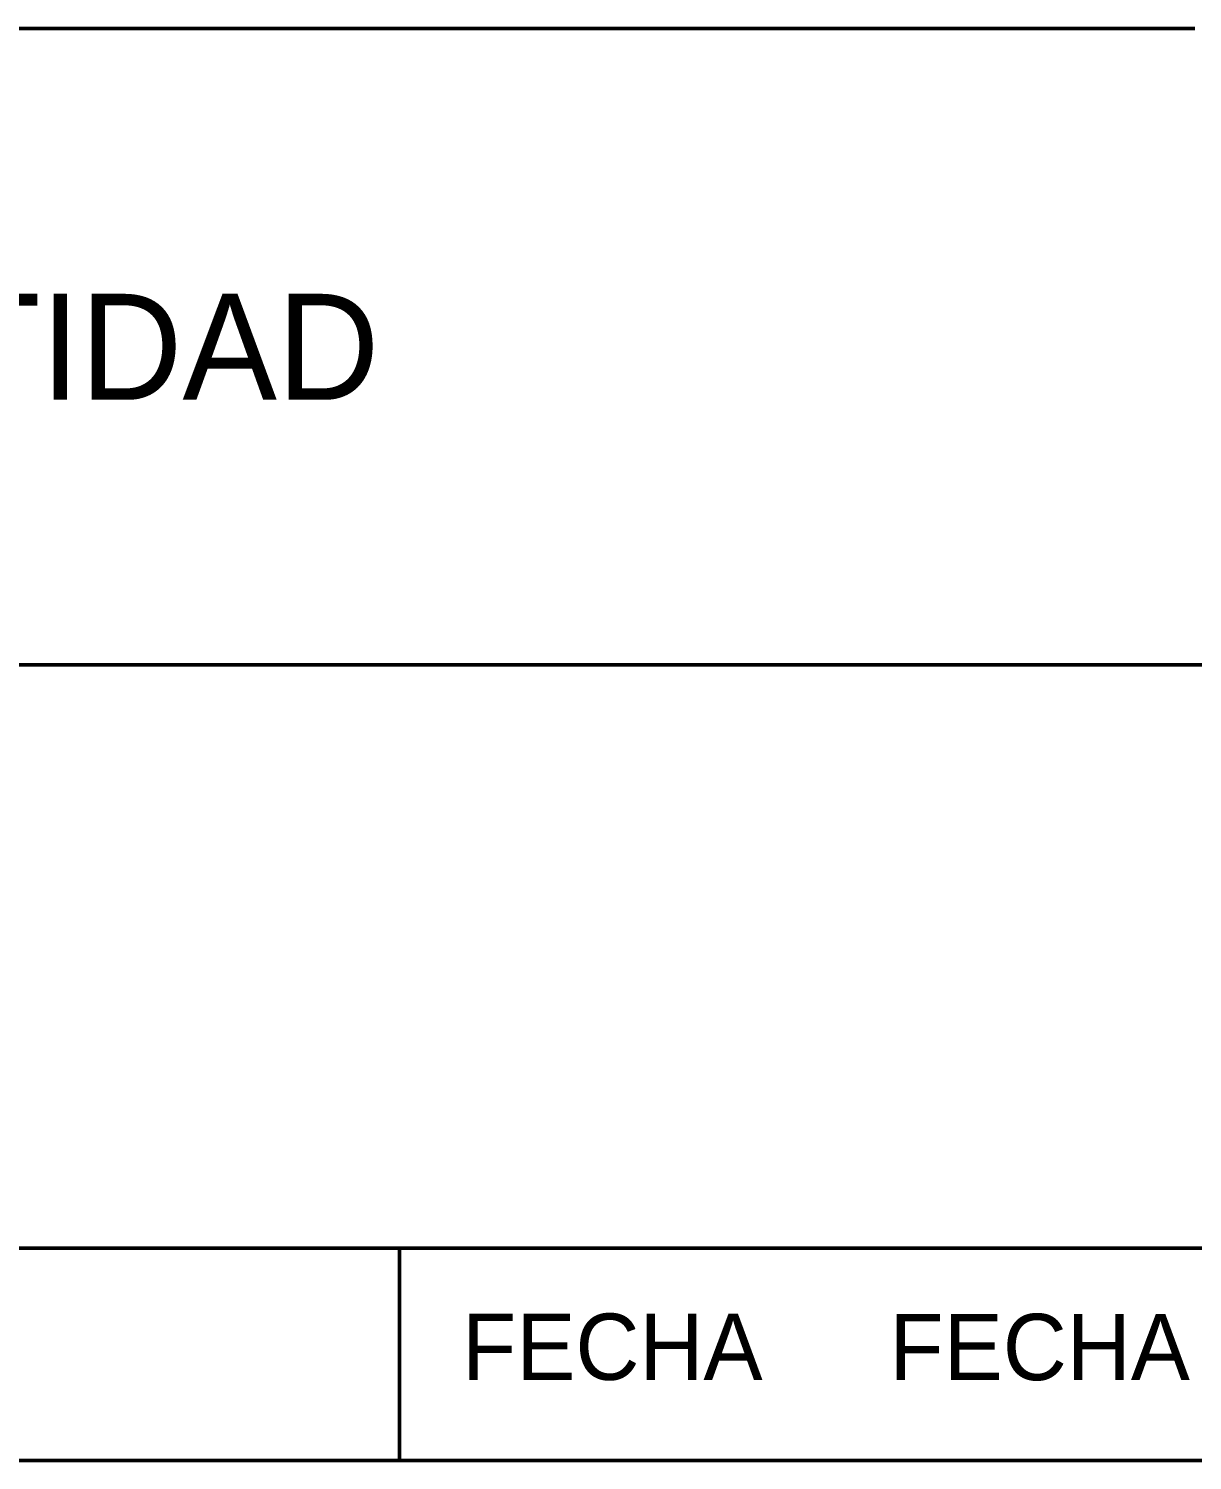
# Model space of a CAD drawing. Header units: millimetres. Extents: x 0 to 223, y 0 to 287.
# Drawn here: x 141 to 184.9, y 10 to 64 of the extents above; entities that cross this region are included whole.
import ezdxf
from ezdxf.enums import TextEntityAlignment as Align

# ---------------------------------------------------------------- set-up
doc = ezdxf.new("R2010")
doc.units = ezdxf.units.MM
doc.layers.add('Contorno', color=7, linetype='Continuous', lineweight=50)

# ---------------------------------------------------------------- blocks, each defined once
blk = doc.blocks.new('Cajetin')
blk.add_line((155, 18), (155, 10))
at = {"layer": 'Contorno'}
for p, q in [((20, 64), (185, 64)), ((20, 40), (205, 40)), ((20, 18), (205, 18)), ((20, 10), (205, 10))]:
    blk.add_line(p, q, dxfattribs=at)
at = {"layer": 'Contorno', "insert": (157.361, 13), "char_height": 2.5, "attachment_point": 7}
blk.add_mtext_dynamic_manual_height_columns('FECHA', width=39.76608, gutter_width=12.5, heights=[0], dxfattribs=at)

msp = doc.modelspace()

# ---------------------------------------------------------------- block references
at = {"layer": 'Contorno'}
msp.add_blockref('Cajetin', (0, 0), dxfattribs=at)

# ---------------------------------------------------------------- texts
at = {"layer": 'Contorno', "lineweight": 30, "flags": 104}
msp.add_attdef('ENTIDAD', text='ESCUELA POLITÉCNICA SUPERIOR DE CÓRDOBA', height=4, dxfattribs=at).set_placement((142.5, 52), align=Align.MIDDLE_CENTER)
at = {"layer": 'Contorno', "flags": 4}
msp.add_attdef('FECHA', text='', height=2.5, dxfattribs=at).set_placement((173.48, 14.276), align=Align.MIDDLE_LEFT)

doc.saveas('drawing.dxf')
